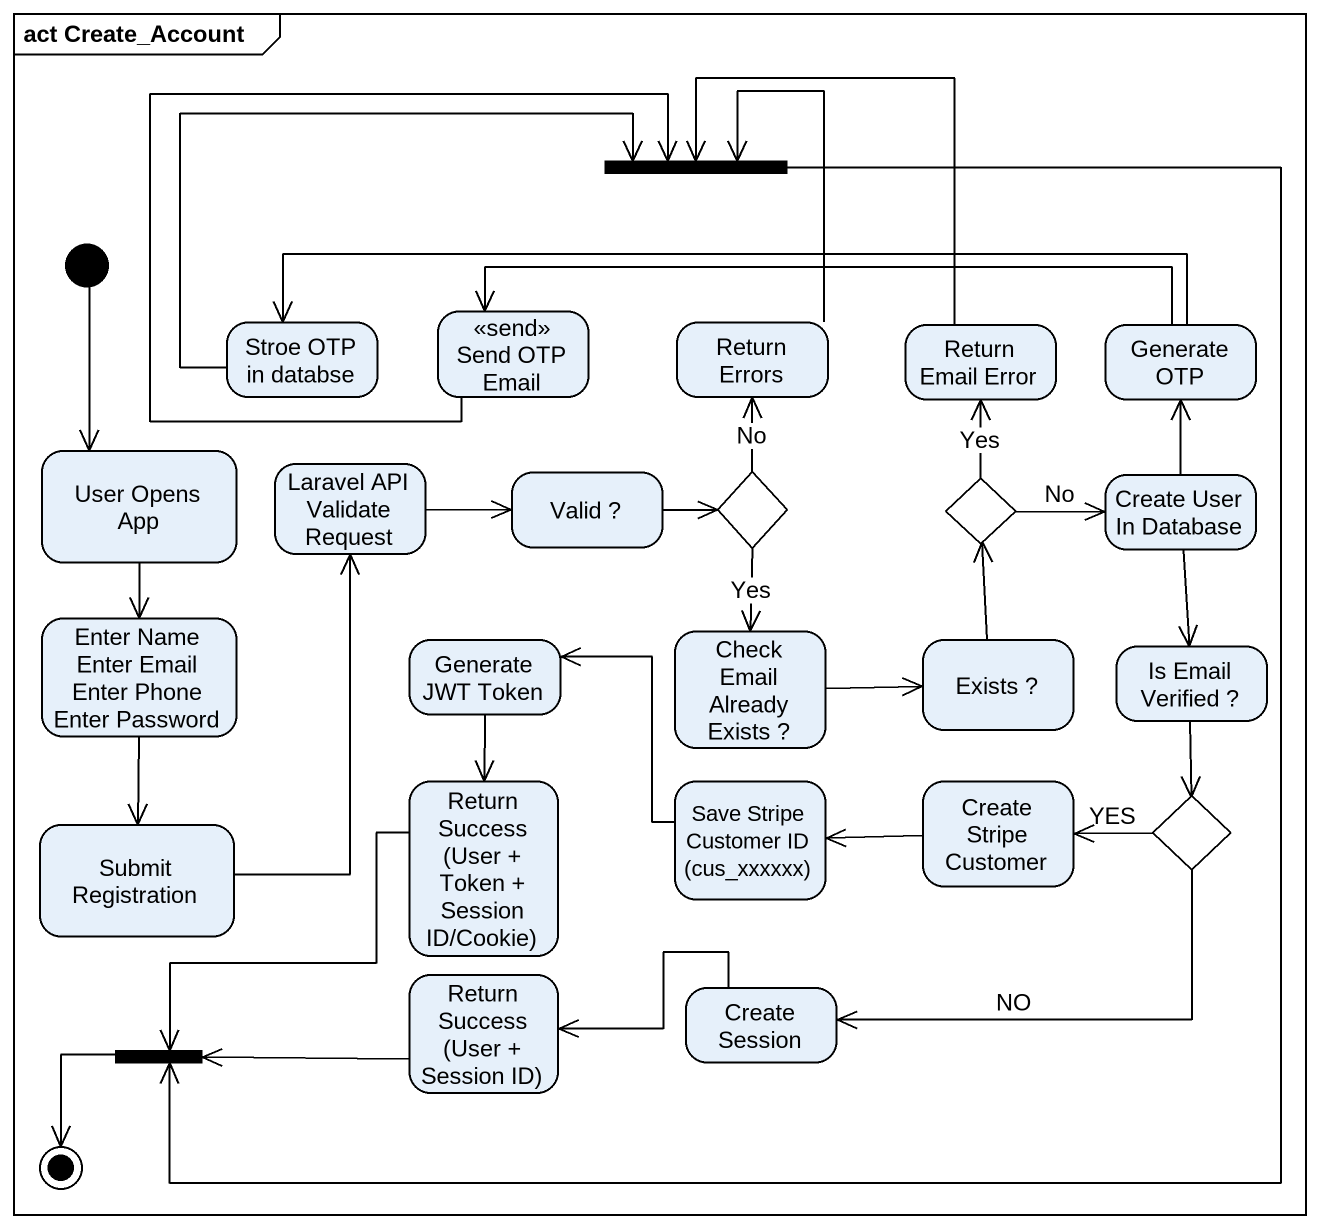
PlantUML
@startuml
mainframe act Create_Account
hide empty description
state fork1 <<join>>
state "Send OTP Email" as Send_OTP_Email <<send>>
state "Stroe OTP in databse" as Stroe_OTP_in_databse
state "Return Errors" as Return_Errors
state "Return Email Error" as Return_Email_Error
state "Generate OTP" as Generate_OTP
state "User Opens App" as User_Opens_App
state "Laravel API Validate Request" as Laravel_API_Validate_Request
state "Valid ?" as Valid
state choice1 <<choice>>
state choice2 <<choice>>
state "Create User In Database" as Create_User_In_Database
state "Enter Name Enter Email Enter Phone Enter Password" as Enter_Name_Enter_Email
state "Generate JWT Token" as Generate_JWT_Token
state "Check Email Already Exists ?" as Check_Email_Already_Exists
state "Exists ?" as Exists
state "Is Email Verified ?" as Is_Email_Verified
state "Return Success (User + Token + Session ID/Cookie)" as Return_Success_User_Token
state "Save Stripe Customer ID (cus_xxxxxx)" as Save_Stripe_Customer_ID_cus
state "Create Stripe Customer" as Create_Stripe_Customer
state choice3 <<choice>>
state "Submit Registration" as Submit_Registration
state "Return Success (User + Session ID)" as Return_Success_User_Session
state "Create Session" as Create_Session
state fork2 <<join>>
[*] --> User_Opens_App
fork1 --> fork2
Send_OTP_Email -up-> fork1
Stroe_OTP_in_databse -right-> fork1
Return_Errors -up-> fork1
Return_Email_Error -up-> fork1
Generate_OTP -left-> Send_OTP_Email
Generate_OTP -left-> Stroe_OTP_in_databse
User_Opens_App --> Enter_Name_Enter_Email
Laravel_API_Validate_Request -right-> Valid
Valid -right-> choice1
choice1 -up-> Return_Errors : No
choice1 --> Check_Email_Already_Exists : Yes
choice2 -up-> Return_Email_Error : Yes
choice2 -right-> Create_User_In_Database : No
Create_User_In_Database -up-> Generate_OTP
Create_User_In_Database --> Is_Email_Verified
Enter_Name_Enter_Email --> Submit_Registration
Generate_JWT_Token --> Return_Success_User_Token
Check_Email_Already_Exists -right-> Exists
Exists -up-> choice2
Is_Email_Verified --> choice3
Return_Success_User_Token -left-> fork2
Save_Stripe_Customer_ID_cus -up-> Generate_JWT_Token
Create_Stripe_Customer -left-> Save_Stripe_Customer_ID_cus
choice3 -left-> Create_Stripe_Customer : YES
choice3 -left-> Create_Session : NO
Submit_Registration -up-> Laravel_API_Validate_Request
Return_Success_User_Session -left-> fork2
Create_Session -left-> Return_Success_User_Session
fork2 --> [*]
@enduml
